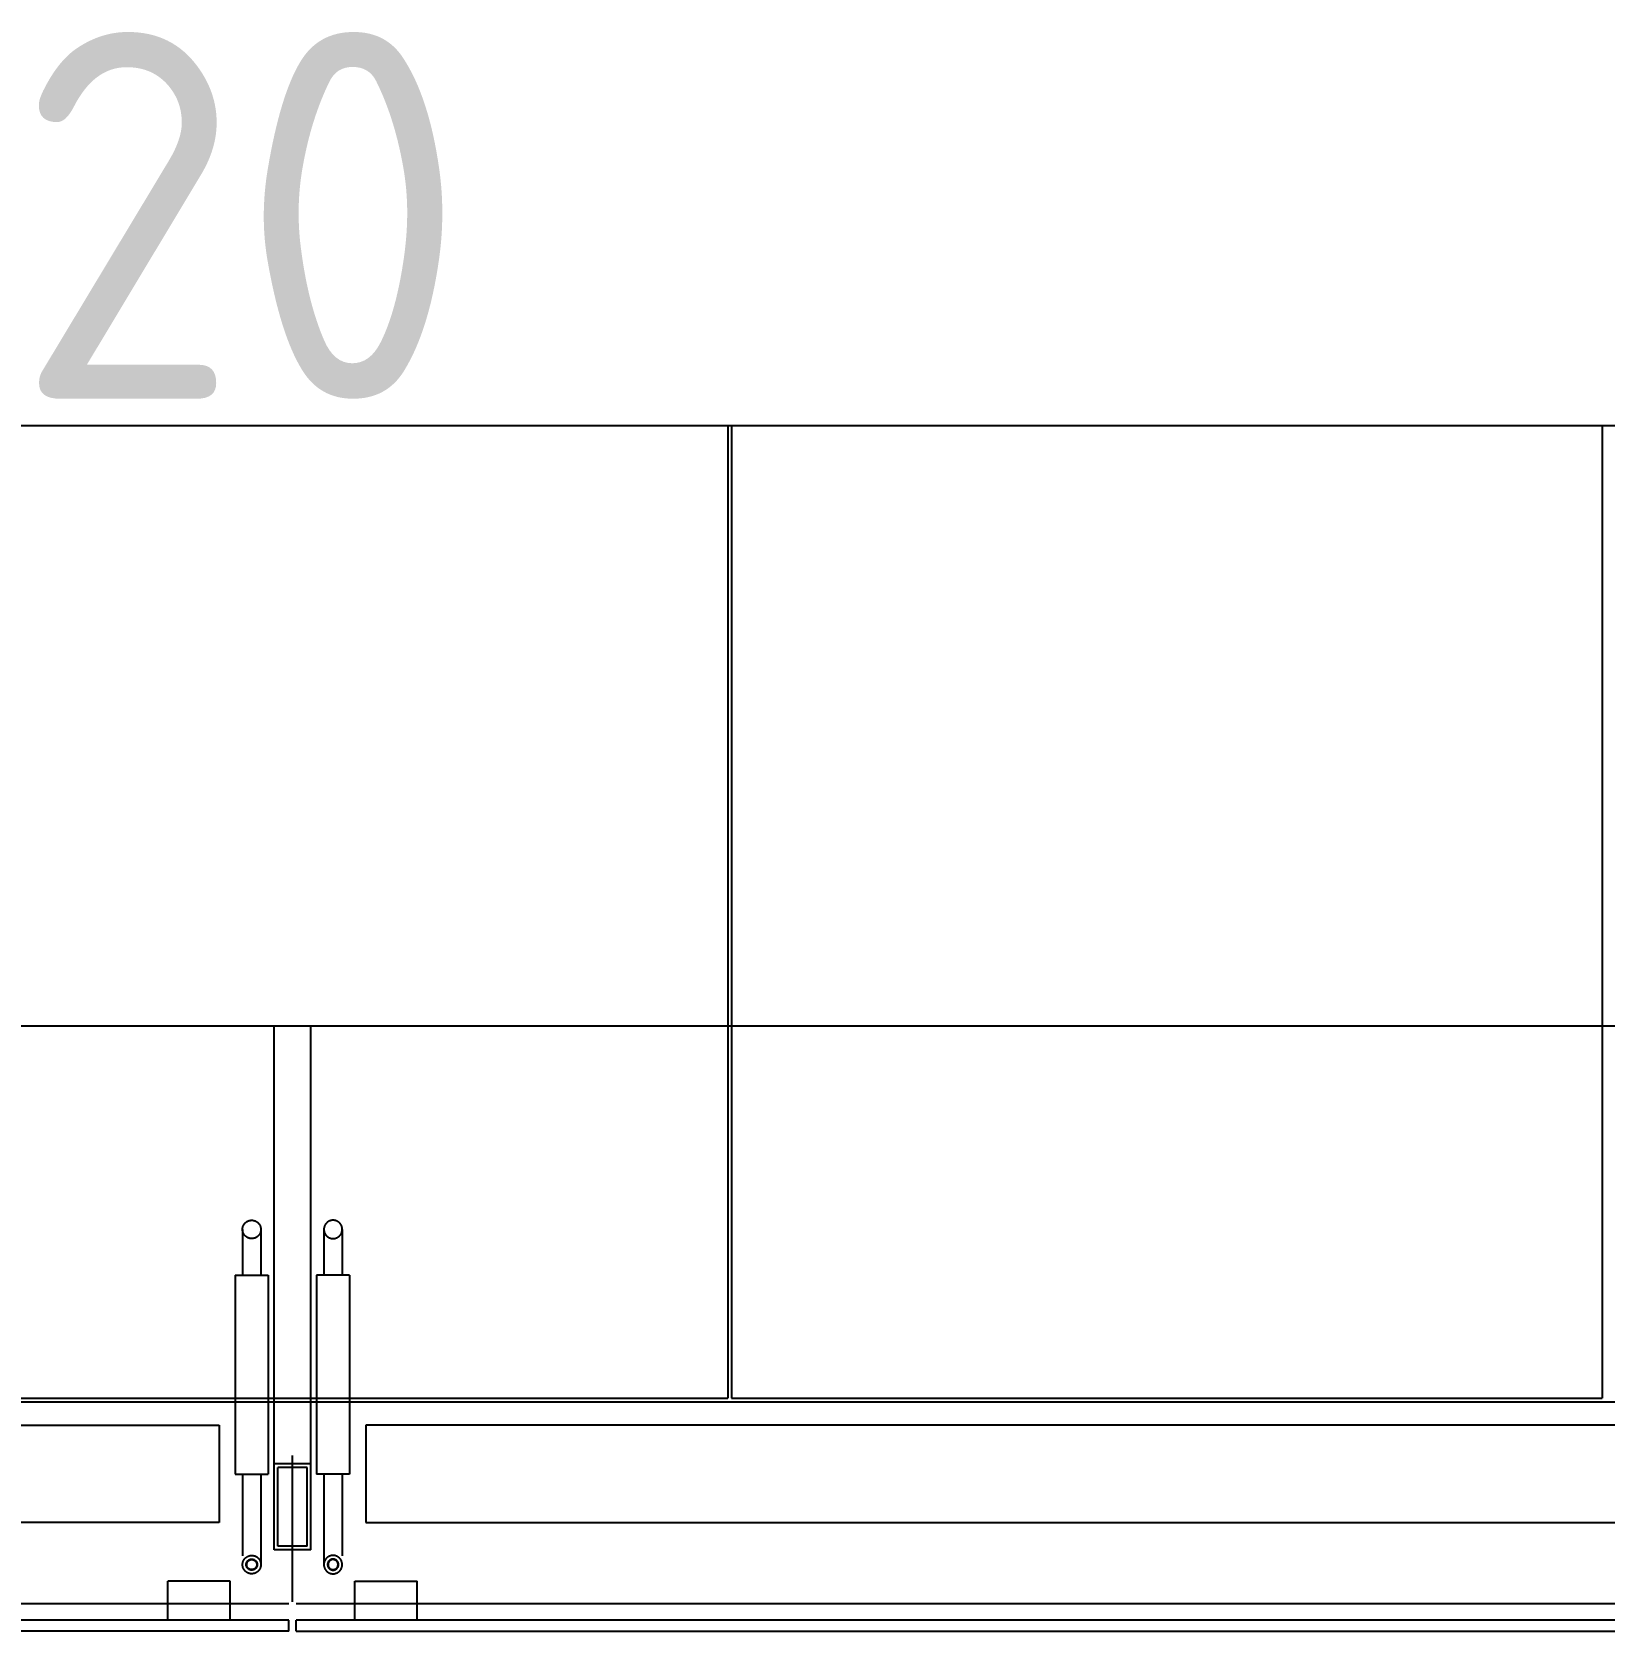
# Model space of a CAD drawing. Header units: millimetres. Extents: x 8265 to 78888, y 1905 to 34251.
# Drawn here: x 35363.3 to 35449, y 20105 to 20192.2 of the extents above; entities that cross this region are included whole.
import ezdxf

# ---------------------------------------------------------------- set-up
doc = ezdxf.new("R2010")
doc.units = ezdxf.units.MM
doc.layers.add('468_ARREDO_BAR_001-AM_0', color=73, linetype='Continuous')
doc.layers.add('468_BAR_001-AM_0', color=73, linetype='Continuous', lineweight=0)
doc.styles.get("Standard").update_dxf_attribs({"font": 'isocp.shx'})

# ---------------------------------------------------------------- blocks, each defined once
blk = doc.blocks.new('vetrina bar')
for p, q in [((-7828.293, -2147.936, 0), (-7953.093, -2147.936, 0)), ((-7953.093, -2148.536, 0), (-7828.293, -2148.536, 0)), ((-7834.893, -2148.536, 0), (-7834.893, -2150.652, 0)), ((-7831.494, -2148.536, 0), (-7831.494, -2150.652, 0)), ((-7828.293, -2147.936, 0), (-7828.293, -2148.536, 0)), ((-7827.893, -2147.936, 0), (-7703.093, -2147.936, 0)), ((-7827.893, -2147.936, 0), (-7827.893, -2148.536, 0)), ((-7827.893, -2148.536, 0), (-7703.093, -2148.536, 0)), ((-7824.693, -2148.536, 0), (-7824.693, -2150.652, 0)), ((-7821.294, -2148.536, 0), (-7821.294, -2150.652, 0)), ((-7828.293, -2149.436, 0), (-7953.093, -2149.436, 0)), ((-7703.093, -2149.436, 0), (-7827.893, -2149.436, 0)), ((-7828.093, -2149.536, 0), (-7828.093, -2157.504, 0)), ((-7831.494, -2150.652, 0), (-7834.893, -2150.652, 0)), ((-7824.693, -2150.652, 0), (-7821.294, -2150.652, 0)), ((-7829.093, -2152.356, 0), (-7827.093, -2152.356, 0)), ((-7829.093, -2152.356, 0), (-7829.093, -2157.056, 0)), ((-7828.893, -2152.556, 0), (-7827.293, -2152.556, 0)), ((-7828.893, -2152.556, 0), (-7828.893, -2156.856, 0)), ((-7827.293, -2152.556, 0), (-7827.293, -2156.856, 0)), ((-7827.093, -2152.356, 0), (-7827.093, -2157.056, 0)), ((-7832.093, -2153.856, 0), (-7943.093, -2153.856, 0)), ((-7832.093, -2159.156, 0), (-7832.093, -2153.856, 0)), ((-7824.093, -2159.156, 0), (-7824.093, -2153.856, 0)), ((-7824.093, -2153.856, 0), (-7713.093, -2153.856, 0)), ((-7829.093, -2157.056, 0), (-7827.093, -2157.056, 0)), ((-7829.093, -2157.056, 0), (-7829.093, -2180.936, 0)), ((-7828.893, -2156.856, 0), (-7827.293, -2156.856, 0)), ((-7827.093, -2157.056, 0), (-7827.093, -2180.936, 0)), ((-7943.093, -2159.156, 0), (-7832.093, -2159.156, 0)), ((-7713.093, -2159.156, 0), (-7824.093, -2159.156, 0)), ((-7703.093, -2160.436, 0), (-7953.093, -2160.436, 0)), ((-7899.54, -2213.666, 0), (-7899.54, -2160.636, 0)), ((-7852.04, -2160.636, 0), (-7899.54, -2160.636, 0)), ((-7852.04, -2213.666, 0), (-7852.04, -2160.636, 0)), ((-7851.843, -2213.666, 0), (-7851.843, -2160.636, 0)), ((-7804.343, -2160.636, 0), (-7851.843, -2160.636, 0)), ((-7703.093, -2180.936, 0), (-7953.093, -2180.936, 0)), ((-7951.193, -2213.666, 0), (-7704.993, -2213.666, 0))]:
    blk.add_line(p, q)
for points in [[(-7830.811, -2151.558), (-7830.811, -2151.575), (-7830.81, -2151.593), (-7830.809, -2151.61), (-7830.806, -2151.627), (-7830.804, -2151.644), (-7830.8, -2151.661), (-7830.797, -2151.678), (-7830.792, -2151.695), (-7830.787, -2151.712), (-7830.781, -2151.728), (-7830.775, -2151.744), (-7830.769, -2151.76), (-7830.761, -2151.776), (-7830.753, -2151.792), (-7830.745, -2151.807), (-7830.736, -2151.822), (-7830.727, -2151.836), (-7830.717, -2151.85), (-7830.706, -2151.864), (-7830.696, -2151.878), (-7830.684, -2151.891), (-7830.672, -2151.904), (-7830.66, -2151.916), (-7830.648, -2151.928), (-7830.635, -2151.939), (-7830.621, -2151.95), (-7830.607, -2151.961), (-7830.593, -2151.971), (-7830.579, -2151.981), (-7830.564, -2151.99), (-7830.549, -2151.998), (-7830.533, -2152.006), (-7830.518, -2152.013), (-7830.502, -2152.02), (-7830.485, -2152.027), (-7830.469, -2152.032), (-7830.453, -2152.038), (-7830.436, -2152.042), (-7830.419, -2152.046), (-7830.402, -2152.05), (-7830.385, -2152.053), (-7830.368, -2152.055), (-7830.35, -2152.056), (-7830.333, -2152.057), (-7830.316, -2152.058), (-7830.298, -2152.058), (-7830.281, -2152.057), (-7830.264, -2152.056), (-7830.246, -2152.054), (-7830.229, -2152.051), (-7830.212, -2152.048), (-7830.195, -2152.044), (-7830.178, -2152.04), (-7830.162, -2152.035), (-7830.145, -2152.03), (-7830.129, -2152.024), (-7830.113, -2152.017), (-7830.097, -2152.01), (-7830.082, -2152.002), (-7830.066, -2151.994), (-7830.051, -2151.985), (-7830.037, -2151.976), (-7830.022, -2151.966), (-7830.008, -2151.956), (-7829.995, -2151.945), (-7829.981, -2151.934), (-7829.969, -2151.922), (-7829.956, -2151.91), (-7829.944, -2151.897), (-7829.933, -2151.885), (-7829.922, -2151.871), (-7829.911, -2151.857), (-7829.901, -2151.843), (-7829.891, -2151.829), (-7829.882, -2151.814), (-7829.873, -2151.799), (-7829.865, -2151.784), (-7829.858, -2151.768), (-7829.851, -2151.752), (-7829.844, -2151.736), (-7829.838, -2151.72), (-7829.833, -2151.703), (-7829.828, -2151.687), (-7829.824, -2151.67), (-7829.82, -2151.653), (-7829.817, -2151.636), (-7829.815, -2151.619), (-7829.813, -2151.601), (-7829.812, -2151.584), (-7829.811, -2151.567), (-7829.811, -2151.549), (-7829.812, -2151.532), (-7829.813, -2151.515), (-7829.815, -2151.497), (-7829.817, -2151.48), (-7829.82, -2151.463), (-7829.824, -2151.446), (-7829.828, -2151.429), (-7829.833, -2151.413), (-7829.838, -2151.396), (-7829.844, -2151.38), (-7829.851, -2151.364), (-7829.858, -2151.348), (-7829.865, -2151.332), (-7829.873, -2151.317), (-7829.882, -2151.302), (-7829.891, -2151.287), (-7829.901, -2151.273), (-7829.911, -2151.258), (-7829.922, -2151.245), (-7829.933, -2151.231), (-7829.944, -2151.218), (-7829.956, -2151.206), (-7829.969, -2151.194), (-7829.981, -2151.182), (-7829.995, -2151.171), (-7830.008, -2151.16), (-7830.022, -2151.15), (-7830.037, -2151.14), (-7830.051, -2151.131), (-7830.066, -2151.122), (-7830.082, -2151.114), (-7830.097, -2151.106), (-7830.113, -2151.099), (-7830.129, -2151.092), (-7830.145, -2151.086), (-7830.162, -2151.081), (-7830.178, -2151.076), (-7830.195, -2151.072), (-7830.212, -2151.068), (-7830.229, -2151.065), (-7830.246, -2151.062), (-7830.264, -2151.06), (-7830.281, -2151.059), (-7830.298, -2151.058), (-7830.316, -2151.058), (-7830.333, -2151.058), (-7830.35, -2151.059), (-7830.368, -2151.061), (-7830.385, -2151.063), (-7830.402, -2151.066), (-7830.419, -2151.07), (-7830.436, -2151.074), (-7830.453, -2151.078), (-7830.469, -2151.084), (-7830.485, -2151.089), (-7830.502, -2151.096), (-7830.518, -2151.102), (-7830.533, -2151.11), (-7830.549, -2151.118), (-7830.564, -2151.126), (-7830.579, -2151.135), (-7830.593, -2151.145), (-7830.607, -2151.155), (-7830.621, -2151.166), (-7830.635, -2151.176), (-7830.648, -2151.188), (-7830.66, -2151.2), (-7830.672, -2151.212), (-7830.684, -2151.225), (-7830.696, -2151.238), (-7830.706, -2151.252), (-7830.717, -2151.265), (-7830.727, -2151.28), (-7830.736, -2151.294), (-7830.745, -2151.309), (-7830.753, -2151.324), (-7830.761, -2151.34), (-7830.769, -2151.356), (-7830.775, -2151.372), (-7830.781, -2151.388), (-7830.787, -2151.404), (-7830.792, -2151.421), (-7830.797, -2151.438), (-7830.8, -2151.455), (-7830.804, -2151.472), (-7830.806, -2151.489), (-7830.809, -2151.506), (-7830.81, -2151.523), (-7830.811, -2151.541)], [(-7825.375, -2151.558), (-7825.375, -2151.575), (-7825.376, -2151.593), (-7825.378, -2151.61), (-7825.38, -2151.627), (-7825.382, -2151.644), (-7825.386, -2151.661), (-7825.39, -2151.678), (-7825.394, -2151.695), (-7825.399, -2151.712), (-7825.405, -2151.728), (-7825.411, -2151.744), (-7825.418, -2151.76), (-7825.425, -2151.776), (-7825.433, -2151.792), (-7825.441, -2151.807), (-7825.45, -2151.822), (-7825.46, -2151.836), (-7825.469, -2151.85), (-7825.48, -2151.864), (-7825.491, -2151.878), (-7825.502, -2151.891), (-7825.514, -2151.904), (-7825.526, -2151.916), (-7825.539, -2151.928), (-7825.552, -2151.939), (-7825.565, -2151.95), (-7825.579, -2151.961), (-7825.593, -2151.971), (-7825.608, -2151.981), (-7825.622, -2151.99), (-7825.638, -2151.998), (-7825.653, -2152.006), (-7825.669, -2152.013), (-7825.685, -2152.02), (-7825.701, -2152.027), (-7825.717, -2152.032), (-7825.734, -2152.038), (-7825.75, -2152.042), (-7825.767, -2152.046), (-7825.784, -2152.05), (-7825.801, -2152.053), (-7825.819, -2152.055), (-7825.836, -2152.056), (-7825.853, -2152.057), (-7825.871, -2152.058), (-7825.888, -2152.058), (-7825.905, -2152.057), (-7825.923, -2152.056), (-7825.94, -2152.054), (-7825.957, -2152.051), (-7825.974, -2152.048), (-7825.991, -2152.044), (-7826.008, -2152.04), (-7826.025, -2152.035), (-7826.041, -2152.03), (-7826.057, -2152.024), (-7826.073, -2152.017), (-7826.089, -2152.01), (-7826.105, -2152.002), (-7826.12, -2151.994), (-7826.135, -2151.985), (-7826.15, -2151.976), (-7826.164, -2151.966), (-7826.178, -2151.956), (-7826.192, -2151.945), (-7826.205, -2151.934), (-7826.218, -2151.922), (-7826.23, -2151.91), (-7826.242, -2151.897), (-7826.254, -2151.885), (-7826.265, -2151.871), (-7826.275, -2151.857), (-7826.285, -2151.843), (-7826.295, -2151.829), (-7826.304, -2151.814), (-7826.313, -2151.799), (-7826.321, -2151.784), (-7826.329, -2151.768), (-7826.336, -2151.752), (-7826.342, -2151.736), (-7826.348, -2151.72), (-7826.353, -2151.703), (-7826.358, -2151.687), (-7826.362, -2151.67), (-7826.366, -2151.653), (-7826.369, -2151.636), (-7826.371, -2151.619), (-7826.373, -2151.601), (-7826.374, -2151.584), (-7826.375, -2151.567), (-7826.375, -2151.549), (-7826.374, -2151.532), (-7826.373, -2151.515), (-7826.371, -2151.497), (-7826.369, -2151.48), (-7826.366, -2151.463), (-7826.362, -2151.446), (-7826.358, -2151.429), (-7826.353, -2151.413), (-7826.348, -2151.396), (-7826.342, -2151.38), (-7826.336, -2151.364), (-7826.329, -2151.348), (-7826.321, -2151.332), (-7826.313, -2151.317), (-7826.304, -2151.302), (-7826.295, -2151.287), (-7826.285, -2151.273), (-7826.275, -2151.258), (-7826.265, -2151.245), (-7826.254, -2151.231), (-7826.242, -2151.218), (-7826.23, -2151.206), (-7826.218, -2151.194), (-7826.205, -2151.182), (-7826.192, -2151.171), (-7826.178, -2151.16), (-7826.164, -2151.15), (-7826.15, -2151.14), (-7826.135, -2151.131), (-7826.12, -2151.122), (-7826.105, -2151.114), (-7826.089, -2151.106), (-7826.073, -2151.099), (-7826.057, -2151.092), (-7826.041, -2151.086), (-7826.025, -2151.081), (-7826.008, -2151.076), (-7825.991, -2151.072), (-7825.974, -2151.068), (-7825.957, -2151.065), (-7825.94, -2151.062), (-7825.923, -2151.06), (-7825.905, -2151.059), (-7825.888, -2151.058), (-7825.871, -2151.058), (-7825.853, -2151.058), (-7825.836, -2151.059), (-7825.819, -2151.061), (-7825.801, -2151.063), (-7825.784, -2151.066), (-7825.767, -2151.07), (-7825.75, -2151.074), (-7825.734, -2151.078), (-7825.717, -2151.084), (-7825.701, -2151.089), (-7825.685, -2151.096), (-7825.669, -2151.102), (-7825.653, -2151.11), (-7825.638, -2151.118), (-7825.622, -2151.126), (-7825.608, -2151.135), (-7825.593, -2151.145), (-7825.579, -2151.155), (-7825.565, -2151.166), (-7825.552, -2151.176), (-7825.539, -2151.188), (-7825.526, -2151.2), (-7825.514, -2151.212), (-7825.502, -2151.225), (-7825.491, -2151.238), (-7825.48, -2151.252), (-7825.469, -2151.265), (-7825.46, -2151.28), (-7825.45, -2151.294), (-7825.441, -2151.309), (-7825.433, -2151.324), (-7825.425, -2151.34), (-7825.418, -2151.356), (-7825.411, -2151.372), (-7825.405, -2151.388), (-7825.399, -2151.404), (-7825.394, -2151.421), (-7825.39, -2151.438), (-7825.386, -2151.455), (-7825.382, -2151.472), (-7825.38, -2151.489), (-7825.378, -2151.506), (-7825.376, -2151.523), (-7825.375, -2151.541)], [(-7830.611, -2151.558), (-7830.611, -2151.568), (-7830.611, -2151.579), (-7830.61, -2151.589), (-7830.608, -2151.599), (-7830.607, -2151.61), (-7830.605, -2151.62), (-7830.602, -2151.63), (-7830.6, -2151.64), (-7830.597, -2151.65), (-7830.593, -2151.66), (-7830.59, -2151.67), (-7830.586, -2151.679), (-7830.581, -2151.689), (-7830.577, -2151.698), (-7830.572, -2151.707), (-7830.566, -2151.716), (-7830.561, -2151.725), (-7830.555, -2151.733), (-7830.548, -2151.742), (-7830.542, -2151.75), (-7830.535, -2151.758), (-7830.528, -2151.765), (-7830.521, -2151.773), (-7830.513, -2151.78), (-7830.505, -2151.787), (-7830.497, -2151.793), (-7830.489, -2151.8), (-7830.48, -2151.806), (-7830.472, -2151.811), (-7830.463, -2151.817), (-7830.454, -2151.822), (-7830.444, -2151.827), (-7830.435, -2151.831), (-7830.426, -2151.835), (-7830.416, -2151.839), (-7830.406, -2151.843), (-7830.396, -2151.846), (-7830.386, -2151.849), (-7830.376, -2151.851), (-7830.366, -2151.853), (-7830.355, -2151.855), (-7830.345, -2151.856), (-7830.335, -2151.857), (-7830.324, -2151.858), (-7830.314, -2151.858), (-7830.303, -2151.858), (-7830.293, -2151.857), (-7830.283, -2151.857), (-7830.272, -2151.855), (-7830.262, -2151.854), (-7830.252, -2151.852), (-7830.242, -2151.85), (-7830.232, -2151.847), (-7830.222, -2151.844), (-7830.212, -2151.841), (-7830.202, -2151.837), (-7830.192, -2151.833), (-7830.183, -2151.829), (-7830.173, -2151.824), (-7830.164, -2151.819), (-7830.155, -2151.814), (-7830.147, -2151.809), (-7830.138, -2151.803), (-7830.13, -2151.797), (-7830.121, -2151.79), (-7830.113, -2151.783), (-7830.106, -2151.776), (-7830.098, -2151.769), (-7830.091, -2151.762), (-7830.084, -2151.754), (-7830.077, -2151.746), (-7830.071, -2151.738), (-7830.065, -2151.729), (-7830.059, -2151.721), (-7830.054, -2151.712), (-7830.049, -2151.703), (-7830.044, -2151.693), (-7830.039, -2151.684), (-7830.035, -2151.675), (-7830.031, -2151.665), (-7830.027, -2151.655), (-7830.024, -2151.645), (-7830.021, -2151.635), (-7830.019, -2151.625), (-7830.017, -2151.615), (-7830.015, -2151.605), (-7830.014, -2151.594), (-7830.012, -2151.584), (-7830.012, -2151.574), (-7830.011, -2151.563), (-7830.011, -2151.553), (-7830.012, -2151.542), (-7830.012, -2151.532), (-7830.014, -2151.522), (-7830.015, -2151.511), (-7830.017, -2151.501), (-7830.019, -2151.491), (-7830.021, -2151.481), (-7830.024, -2151.471), (-7830.027, -2151.461), (-7830.031, -2151.451), (-7830.035, -2151.441), (-7830.039, -2151.432), (-7830.044, -2151.422), (-7830.049, -2151.413), (-7830.054, -2151.404), (-7830.059, -2151.395), (-7830.065, -2151.387), (-7830.071, -2151.378), (-7830.077, -2151.37), (-7830.084, -2151.362), (-7830.091, -2151.354), (-7830.098, -2151.347), (-7830.106, -2151.339), (-7830.113, -2151.332), (-7830.121, -2151.326), (-7830.13, -2151.319), (-7830.138, -2151.313), (-7830.147, -2151.307), (-7830.155, -2151.302), (-7830.164, -2151.296), (-7830.173, -2151.291), (-7830.183, -2151.287), (-7830.192, -2151.283), (-7830.202, -2151.279), (-7830.212, -2151.275), (-7830.222, -2151.272), (-7830.232, -2151.269), (-7830.242, -2151.266), (-7830.252, -2151.264), (-7830.262, -2151.262), (-7830.272, -2151.261), (-7830.283, -2151.259), (-7830.293, -2151.259), (-7830.303, -2151.258), (-7830.314, -2151.258), (-7830.324, -2151.258), (-7830.335, -2151.259), (-7830.345, -2151.26), (-7830.355, -2151.261), (-7830.366, -2151.263), (-7830.376, -2151.265), (-7830.386, -2151.267), (-7830.396, -2151.27), (-7830.406, -2151.273), (-7830.416, -2151.277), (-7830.426, -2151.281), (-7830.435, -2151.285), (-7830.444, -2151.289), (-7830.454, -2151.294), (-7830.463, -2151.299), (-7830.472, -2151.304), (-7830.48, -2151.31), (-7830.489, -2151.316), (-7830.497, -2151.322), (-7830.505, -2151.329), (-7830.513, -2151.336), (-7830.521, -2151.343), (-7830.528, -2151.35), (-7830.535, -2151.358), (-7830.542, -2151.366), (-7830.548, -2151.374), (-7830.555, -2151.382), (-7830.561, -2151.391), (-7830.566, -2151.4), (-7830.572, -2151.409), (-7830.577, -2151.418), (-7830.581, -2151.427), (-7830.586, -2151.437), (-7830.59, -2151.446), (-7830.593, -2151.456), (-7830.597, -2151.466), (-7830.6, -2151.476), (-7830.602, -2151.486), (-7830.605, -2151.496), (-7830.607, -2151.506), (-7830.608, -2151.516), (-7830.61, -2151.527), (-7830.611, -2151.537), (-7830.611, -2151.548)], [(-7830.586, -2151.558), (-7830.586, -2151.568), (-7830.586, -2151.577), (-7830.585, -2151.587), (-7830.584, -2151.596), (-7830.582, -2151.605), (-7830.58, -2151.615), (-7830.578, -2151.624), (-7830.576, -2151.633), (-7830.573, -2151.642), (-7830.57, -2151.652), (-7830.566, -2151.66), (-7830.563, -2151.669), (-7830.559, -2151.678), (-7830.554, -2151.686), (-7830.55, -2151.695), (-7830.545, -2151.703), (-7830.54, -2151.711), (-7830.534, -2151.719), (-7830.529, -2151.726), (-7830.523, -2151.734), (-7830.516, -2151.741), (-7830.51, -2151.748), (-7830.503, -2151.755), (-7830.496, -2151.761), (-7830.489, -2151.768), (-7830.482, -2151.774), (-7830.474, -2151.78), (-7830.466, -2151.785), (-7830.458, -2151.79), (-7830.45, -2151.795), (-7830.442, -2151.8), (-7830.433, -2151.804), (-7830.425, -2151.808), (-7830.416, -2151.812), (-7830.407, -2151.816), (-7830.398, -2151.819), (-7830.389, -2151.822), (-7830.38, -2151.824), (-7830.37, -2151.827), (-7830.361, -2151.828), (-7830.352, -2151.83), (-7830.342, -2151.831), (-7830.333, -2151.832), (-7830.323, -2151.833), (-7830.314, -2151.833), (-7830.304, -2151.833), (-7830.295, -2151.832), (-7830.285, -2151.832), (-7830.276, -2151.831), (-7830.266, -2151.829), (-7830.257, -2151.828), (-7830.247, -2151.825), (-7830.238, -2151.823), (-7830.229, -2151.82), (-7830.22, -2151.817), (-7830.211, -2151.814), (-7830.202, -2151.81), (-7830.194, -2151.806), (-7830.185, -2151.802), (-7830.177, -2151.798), (-7830.168, -2151.793), (-7830.16, -2151.788), (-7830.152, -2151.782), (-7830.145, -2151.777), (-7830.137, -2151.771), (-7830.13, -2151.765), (-7830.123, -2151.758), (-7830.116, -2151.752), (-7830.109, -2151.745), (-7830.103, -2151.738), (-7830.097, -2151.73), (-7830.091, -2151.723), (-7830.086, -2151.715), (-7830.08, -2151.707), (-7830.075, -2151.699), (-7830.07, -2151.691), (-7830.066, -2151.682), (-7830.062, -2151.674), (-7830.058, -2151.665), (-7830.054, -2151.656), (-7830.051, -2151.647), (-7830.048, -2151.638), (-7830.046, -2151.629), (-7830.043, -2151.619), (-7830.041, -2151.61), (-7830.04, -2151.601), (-7830.038, -2151.591), (-7830.037, -2151.582), (-7830.037, -2151.572), (-7830.036, -2151.563), (-7830.036, -2151.553), (-7830.037, -2151.544), (-7830.037, -2151.534), (-7830.038, -2151.525), (-7830.04, -2151.515), (-7830.041, -2151.506), (-7830.043, -2151.496), (-7830.046, -2151.487), (-7830.048, -2151.478), (-7830.051, -2151.469), (-7830.054, -2151.46), (-7830.058, -2151.451), (-7830.062, -2151.442), (-7830.066, -2151.434), (-7830.07, -2151.425), (-7830.075, -2151.417), (-7830.08, -2151.409), (-7830.086, -2151.401), (-7830.091, -2151.393), (-7830.097, -2151.386), (-7830.103, -2151.378), (-7830.109, -2151.371), (-7830.116, -2151.364), (-7830.123, -2151.358), (-7830.13, -2151.351), (-7830.137, -2151.345), (-7830.145, -2151.339), (-7830.152, -2151.334), (-7830.16, -2151.328), (-7830.168, -2151.323), (-7830.177, -2151.318), (-7830.185, -2151.314), (-7830.194, -2151.309), (-7830.202, -2151.306), (-7830.211, -2151.302), (-7830.22, -2151.299), (-7830.229, -2151.296), (-7830.238, -2151.293), (-7830.247, -2151.29), (-7830.257, -2151.288), (-7830.266, -2151.287), (-7830.276, -2151.285), (-7830.285, -2151.284), (-7830.295, -2151.283), (-7830.304, -2151.283), (-7830.314, -2151.283), (-7830.323, -2151.283), (-7830.333, -2151.284), (-7830.342, -2151.285), (-7830.352, -2151.286), (-7830.361, -2151.288), (-7830.37, -2151.289), (-7830.38, -2151.292), (-7830.389, -2151.294), (-7830.398, -2151.297), (-7830.407, -2151.3), (-7830.416, -2151.304), (-7830.425, -2151.307), (-7830.433, -2151.312), (-7830.442, -2151.316), (-7830.45, -2151.321), (-7830.458, -2151.326), (-7830.466, -2151.331), (-7830.474, -2151.336), (-7830.482, -2151.342), (-7830.489, -2151.348), (-7830.496, -2151.354), (-7830.503, -2151.361), (-7830.51, -2151.368), (-7830.516, -2151.375), (-7830.523, -2151.382), (-7830.529, -2151.389), (-7830.534, -2151.397), (-7830.54, -2151.405), (-7830.545, -2151.413), (-7830.55, -2151.421), (-7830.554, -2151.43), (-7830.559, -2151.438), (-7830.563, -2151.447), (-7830.566, -2151.455), (-7830.57, -2151.464), (-7830.573, -2151.473), (-7830.576, -2151.483), (-7830.578, -2151.492), (-7830.58, -2151.501), (-7830.582, -2151.51), (-7830.584, -2151.52), (-7830.585, -2151.529), (-7830.586, -2151.539), (-7830.586, -2151.548)], [(-7825.575, -2151.558), (-7825.575, -2151.568), (-7825.576, -2151.579), (-7825.577, -2151.589), (-7825.578, -2151.599), (-7825.579, -2151.61), (-7825.581, -2151.62), (-7825.584, -2151.63), (-7825.586, -2151.64), (-7825.589, -2151.65), (-7825.593, -2151.66), (-7825.597, -2151.67), (-7825.601, -2151.679), (-7825.605, -2151.689), (-7825.61, -2151.698), (-7825.615, -2151.707), (-7825.62, -2151.716), (-7825.626, -2151.725), (-7825.632, -2151.733), (-7825.638, -2151.742), (-7825.644, -2151.75), (-7825.651, -2151.758), (-7825.658, -2151.765), (-7825.666, -2151.773), (-7825.673, -2151.78), (-7825.681, -2151.787), (-7825.689, -2151.793), (-7825.697, -2151.8), (-7825.706, -2151.806), (-7825.715, -2151.811), (-7825.723, -2151.817), (-7825.733, -2151.822), (-7825.742, -2151.827), (-7825.751, -2151.831), (-7825.761, -2151.835), (-7825.77, -2151.839), (-7825.78, -2151.843), (-7825.79, -2151.846), (-7825.8, -2151.849), (-7825.81, -2151.851), (-7825.821, -2151.853), (-7825.831, -2151.855), (-7825.841, -2151.856), (-7825.852, -2151.857), (-7825.862, -2151.858), (-7825.872, -2151.858), (-7825.883, -2151.858), (-7825.893, -2151.857), (-7825.904, -2151.857), (-7825.914, -2151.855), (-7825.924, -2151.854), (-7825.934, -2151.852), (-7825.945, -2151.85), (-7825.955, -2151.847), (-7825.965, -2151.844), (-7825.975, -2151.841), (-7825.984, -2151.837), (-7825.994, -2151.833), (-7826.003, -2151.829), (-7826.013, -2151.824), (-7826.022, -2151.819), (-7826.031, -2151.814), (-7826.04, -2151.809), (-7826.048, -2151.803), (-7826.057, -2151.797), (-7826.065, -2151.79), (-7826.073, -2151.783), (-7826.081, -2151.776), (-7826.088, -2151.769), (-7826.095, -2151.762), (-7826.102, -2151.754), (-7826.109, -2151.746), (-7826.115, -2151.738), (-7826.121, -2151.729), (-7826.127, -2151.721), (-7826.133, -2151.712), (-7826.138, -2151.703), (-7826.143, -2151.693), (-7826.147, -2151.684), (-7826.151, -2151.675), (-7826.155, -2151.665), (-7826.159, -2151.655), (-7826.162, -2151.645), (-7826.165, -2151.635), (-7826.167, -2151.625), (-7826.17, -2151.615), (-7826.171, -2151.605), (-7826.173, -2151.594), (-7826.174, -2151.584), (-7826.175, -2151.574), (-7826.175, -2151.563), (-7826.175, -2151.553), (-7826.175, -2151.542), (-7826.174, -2151.532), (-7826.173, -2151.522), (-7826.171, -2151.511), (-7826.17, -2151.501), (-7826.167, -2151.491), (-7826.165, -2151.481), (-7826.162, -2151.471), (-7826.159, -2151.461), (-7826.155, -2151.451), (-7826.151, -2151.441), (-7826.147, -2151.432), (-7826.143, -2151.422), (-7826.138, -2151.413), (-7826.133, -2151.404), (-7826.127, -2151.395), (-7826.121, -2151.387), (-7826.115, -2151.378), (-7826.109, -2151.37), (-7826.102, -2151.362), (-7826.095, -2151.354), (-7826.088, -2151.347), (-7826.081, -2151.339), (-7826.073, -2151.332), (-7826.065, -2151.326), (-7826.057, -2151.319), (-7826.048, -2151.313), (-7826.04, -2151.307), (-7826.031, -2151.302), (-7826.022, -2151.296), (-7826.013, -2151.291), (-7826.003, -2151.287), (-7825.994, -2151.283), (-7825.984, -2151.279), (-7825.975, -2151.275), (-7825.965, -2151.272), (-7825.955, -2151.269), (-7825.945, -2151.266), (-7825.934, -2151.264), (-7825.924, -2151.262), (-7825.914, -2151.261), (-7825.904, -2151.259), (-7825.893, -2151.259), (-7825.883, -2151.258), (-7825.872, -2151.258), (-7825.862, -2151.258), (-7825.852, -2151.259), (-7825.841, -2151.26), (-7825.831, -2151.261), (-7825.821, -2151.263), (-7825.81, -2151.265), (-7825.8, -2151.267), (-7825.79, -2151.27), (-7825.78, -2151.273), (-7825.77, -2151.277), (-7825.761, -2151.281), (-7825.751, -2151.285), (-7825.742, -2151.289), (-7825.733, -2151.294), (-7825.723, -2151.299), (-7825.715, -2151.304), (-7825.706, -2151.31), (-7825.697, -2151.316), (-7825.689, -2151.322), (-7825.681, -2151.329), (-7825.673, -2151.336), (-7825.666, -2151.343), (-7825.658, -2151.35), (-7825.651, -2151.358), (-7825.644, -2151.366), (-7825.638, -2151.374), (-7825.632, -2151.382), (-7825.626, -2151.391), (-7825.62, -2151.4), (-7825.615, -2151.409), (-7825.61, -2151.418), (-7825.605, -2151.427), (-7825.601, -2151.437), (-7825.597, -2151.446), (-7825.593, -2151.456), (-7825.589, -2151.466), (-7825.586, -2151.476), (-7825.584, -2151.486), (-7825.581, -2151.496), (-7825.579, -2151.506), (-7825.578, -2151.516), (-7825.577, -2151.527), (-7825.576, -2151.537), (-7825.575, -2151.548)], [(-7825.6, -2151.558), (-7825.6, -2151.568), (-7825.601, -2151.577), (-7825.601, -2151.587), (-7825.603, -2151.596), (-7825.604, -2151.605), (-7825.606, -2151.615), (-7825.608, -2151.624), (-7825.61, -2151.633), (-7825.613, -2151.642), (-7825.616, -2151.652), (-7825.62, -2151.66), (-7825.623, -2151.669), (-7825.627, -2151.678), (-7825.632, -2151.686), (-7825.636, -2151.695), (-7825.641, -2151.703), (-7825.646, -2151.711), (-7825.652, -2151.719), (-7825.658, -2151.726), (-7825.664, -2151.734), (-7825.67, -2151.741), (-7825.676, -2151.748), (-7825.683, -2151.755), (-7825.69, -2151.761), (-7825.697, -2151.768), (-7825.705, -2151.774), (-7825.712, -2151.78), (-7825.72, -2151.785), (-7825.728, -2151.79), (-7825.736, -2151.795), (-7825.744, -2151.8), (-7825.753, -2151.804), (-7825.762, -2151.808), (-7825.77, -2151.812), (-7825.779, -2151.816), (-7825.788, -2151.819), (-7825.797, -2151.822), (-7825.806, -2151.824), (-7825.816, -2151.827), (-7825.825, -2151.828), (-7825.835, -2151.83), (-7825.844, -2151.831), (-7825.853, -2151.832), (-7825.863, -2151.833), (-7825.873, -2151.833), (-7825.882, -2151.833), (-7825.892, -2151.832), (-7825.901, -2151.832), (-7825.911, -2151.831), (-7825.92, -2151.829), (-7825.929, -2151.828), (-7825.939, -2151.825), (-7825.948, -2151.823), (-7825.957, -2151.82), (-7825.966, -2151.817), (-7825.975, -2151.814), (-7825.984, -2151.81), (-7825.993, -2151.806), (-7826.001, -2151.802), (-7826.01, -2151.798), (-7826.018, -2151.793), (-7826.026, -2151.788), (-7826.034, -2151.782), (-7826.042, -2151.777), (-7826.049, -2151.771), (-7826.056, -2151.765), (-7826.063, -2151.758), (-7826.07, -2151.752), (-7826.077, -2151.745), (-7826.083, -2151.738), (-7826.089, -2151.73), (-7826.095, -2151.723), (-7826.101, -2151.715), (-7826.106, -2151.707), (-7826.111, -2151.699), (-7826.116, -2151.691), (-7826.12, -2151.682), (-7826.124, -2151.674), (-7826.128, -2151.665), (-7826.132, -2151.656), (-7826.135, -2151.647), (-7826.138, -2151.638), (-7826.141, -2151.629), (-7826.143, -2151.619), (-7826.145, -2151.61), (-7826.147, -2151.601), (-7826.148, -2151.591), (-7826.149, -2151.582), (-7826.15, -2151.572), (-7826.15, -2151.563), (-7826.15, -2151.553), (-7826.15, -2151.544), (-7826.149, -2151.534), (-7826.148, -2151.525), (-7826.147, -2151.515), (-7826.145, -2151.506), (-7826.143, -2151.496), (-7826.141, -2151.487), (-7826.138, -2151.478), (-7826.135, -2151.469), (-7826.132, -2151.46), (-7826.128, -2151.451), (-7826.124, -2151.442), (-7826.12, -2151.434), (-7826.116, -2151.425), (-7826.111, -2151.417), (-7826.106, -2151.409), (-7826.101, -2151.401), (-7826.095, -2151.393), (-7826.089, -2151.386), (-7826.083, -2151.378), (-7826.077, -2151.371), (-7826.07, -2151.364), (-7826.063, -2151.358), (-7826.056, -2151.351), (-7826.049, -2151.345), (-7826.042, -2151.339), (-7826.034, -2151.334), (-7826.026, -2151.328), (-7826.018, -2151.323), (-7826.01, -2151.318), (-7826.001, -2151.314), (-7825.993, -2151.309), (-7825.984, -2151.306), (-7825.975, -2151.302), (-7825.966, -2151.299), (-7825.957, -2151.296), (-7825.948, -2151.293), (-7825.939, -2151.29), (-7825.929, -2151.288), (-7825.92, -2151.287), (-7825.911, -2151.285), (-7825.901, -2151.284), (-7825.892, -2151.283), (-7825.882, -2151.283), (-7825.873, -2151.283), (-7825.863, -2151.283), (-7825.853, -2151.284), (-7825.844, -2151.285), (-7825.835, -2151.286), (-7825.825, -2151.288), (-7825.816, -2151.289), (-7825.806, -2151.292), (-7825.797, -2151.294), (-7825.788, -2151.297), (-7825.779, -2151.3), (-7825.77, -2151.304), (-7825.762, -2151.307), (-7825.753, -2151.312), (-7825.744, -2151.316), (-7825.736, -2151.321), (-7825.728, -2151.326), (-7825.72, -2151.331), (-7825.712, -2151.336), (-7825.705, -2151.342), (-7825.697, -2151.348), (-7825.69, -2151.354), (-7825.683, -2151.361), (-7825.676, -2151.368), (-7825.67, -2151.375), (-7825.664, -2151.382), (-7825.658, -2151.389), (-7825.652, -2151.397), (-7825.646, -2151.405), (-7825.641, -2151.413), (-7825.636, -2151.421), (-7825.632, -2151.43), (-7825.627, -2151.438), (-7825.623, -2151.447), (-7825.62, -2151.455), (-7825.616, -2151.464), (-7825.613, -2151.473), (-7825.61, -2151.483), (-7825.608, -2151.492), (-7825.606, -2151.501), (-7825.604, -2151.51), (-7825.603, -2151.52), (-7825.601, -2151.529), (-7825.601, -2151.539), (-7825.6, -2151.548)], [(-7830.813, -2169.837), (-7830.812, -2169.855), (-7830.812, -2169.872), (-7830.81, -2169.889), (-7830.808, -2169.906), (-7830.805, -2169.924), (-7830.802, -2169.941), (-7830.798, -2169.958), (-7830.794, -2169.974), (-7830.789, -2169.991), (-7830.783, -2170.007), (-7830.777, -2170.024), (-7830.77, -2170.04), (-7830.763, -2170.055), (-7830.755, -2170.071), (-7830.746, -2170.086), (-7830.738, -2170.101), (-7830.728, -2170.116), (-7830.718, -2170.13), (-7830.708, -2170.144), (-7830.697, -2170.157), (-7830.686, -2170.17), (-7830.674, -2170.183), (-7830.662, -2170.195), (-7830.649, -2170.207), (-7830.636, -2170.219), (-7830.623, -2170.23), (-7830.609, -2170.24), (-7830.595, -2170.25), (-7830.58, -2170.26), (-7830.565, -2170.269), (-7830.55, -2170.277), (-7830.535, -2170.285), (-7830.519, -2170.293), (-7830.503, -2170.3), (-7830.487, -2170.306), (-7830.471, -2170.312), (-7830.454, -2170.317), (-7830.437, -2170.322), (-7830.42, -2170.326), (-7830.403, -2170.329), (-7830.386, -2170.332), (-7830.369, -2170.334), (-7830.352, -2170.336), (-7830.334, -2170.337), (-7830.317, -2170.337), (-7830.3, -2170.337), (-7830.282, -2170.336), (-7830.265, -2170.335), (-7830.248, -2170.333), (-7830.231, -2170.331), (-7830.214, -2170.327), (-7830.197, -2170.324), (-7830.18, -2170.319), (-7830.163, -2170.314), (-7830.147, -2170.309), (-7830.13, -2170.303), (-7830.114, -2170.296), (-7830.099, -2170.289), (-7830.083, -2170.281), (-7830.068, -2170.273), (-7830.053, -2170.264), (-7830.038, -2170.255), (-7830.024, -2170.245), (-7830.01, -2170.235), (-7829.996, -2170.224), (-7829.983, -2170.213), (-7829.97, -2170.201), (-7829.958, -2170.189), (-7829.946, -2170.177), (-7829.934, -2170.164), (-7829.923, -2170.15), (-7829.912, -2170.137), (-7829.902, -2170.123), (-7829.893, -2170.108), (-7829.883, -2170.094), (-7829.875, -2170.078), (-7829.867, -2170.063), (-7829.859, -2170.048), (-7829.852, -2170.032), (-7829.846, -2170.016), (-7829.84, -2169.999), (-7829.834, -2169.983), (-7829.83, -2169.966), (-7829.825, -2169.949), (-7829.822, -2169.932), (-7829.819, -2169.915), (-7829.816, -2169.898), (-7829.815, -2169.881), (-7829.813, -2169.863), (-7829.813, -2169.846), (-7829.813, -2169.829), (-7829.813, -2169.811), (-7829.815, -2169.794), (-7829.816, -2169.777), (-7829.819, -2169.76), (-7829.822, -2169.742), (-7829.825, -2169.725), (-7829.83, -2169.709), (-7829.834, -2169.692), (-7829.84, -2169.675), (-7829.846, -2169.659), (-7829.852, -2169.643), (-7829.859, -2169.627), (-7829.867, -2169.611), (-7829.875, -2169.596), (-7829.883, -2169.581), (-7829.893, -2169.566), (-7829.902, -2169.552), (-7829.912, -2169.538), (-7829.923, -2169.524), (-7829.934, -2169.511), (-7829.946, -2169.498), (-7829.958, -2169.485), (-7829.97, -2169.473), (-7829.983, -2169.461), (-7829.996, -2169.45), (-7830.01, -2169.44), (-7830.024, -2169.429), (-7830.038, -2169.419), (-7830.053, -2169.41), (-7830.068, -2169.401), (-7830.083, -2169.393), (-7830.099, -2169.385), (-7830.114, -2169.378), (-7830.13, -2169.372), (-7830.147, -2169.366), (-7830.163, -2169.36), (-7830.18, -2169.355), (-7830.197, -2169.351), (-7830.214, -2169.347), (-7830.231, -2169.344), (-7830.248, -2169.342), (-7830.265, -2169.34), (-7830.282, -2169.338), (-7830.3, -2169.337), (-7830.317, -2169.337), (-7830.334, -2169.338), (-7830.352, -2169.339), (-7830.369, -2169.34), (-7830.386, -2169.343), (-7830.403, -2169.346), (-7830.42, -2169.349), (-7830.437, -2169.353), (-7830.454, -2169.358), (-7830.471, -2169.363), (-7830.487, -2169.369), (-7830.503, -2169.375), (-7830.519, -2169.382), (-7830.535, -2169.389), (-7830.55, -2169.397), (-7830.565, -2169.406), (-7830.58, -2169.415), (-7830.595, -2169.424), (-7830.609, -2169.434), (-7830.623, -2169.445), (-7830.636, -2169.456), (-7830.649, -2169.467), (-7830.662, -2169.479), (-7830.674, -2169.491), (-7830.686, -2169.504), (-7830.697, -2169.517), (-7830.708, -2169.531), (-7830.718, -2169.545), (-7830.728, -2169.559), (-7830.738, -2169.574), (-7830.746, -2169.589), (-7830.755, -2169.604), (-7830.763, -2169.619), (-7830.77, -2169.635), (-7830.777, -2169.651), (-7830.783, -2169.667), (-7830.789, -2169.684), (-7830.794, -2169.7), (-7830.798, -2169.717), (-7830.802, -2169.734), (-7830.805, -2169.751), (-7830.808, -2169.768), (-7830.81, -2169.785), (-7830.812, -2169.803), (-7830.812, -2169.82)], [(-7825.374, -2169.837), (-7825.374, -2169.855), (-7825.375, -2169.872), (-7825.376, -2169.889), (-7825.378, -2169.906), (-7825.381, -2169.924), (-7825.384, -2169.941), (-7825.388, -2169.958), (-7825.393, -2169.974), (-7825.398, -2169.991), (-7825.403, -2170.007), (-7825.41, -2170.024), (-7825.416, -2170.04), (-7825.424, -2170.055), (-7825.431, -2170.071), (-7825.44, -2170.086), (-7825.449, -2170.101), (-7825.458, -2170.116), (-7825.468, -2170.13), (-7825.478, -2170.144), (-7825.489, -2170.157), (-7825.501, -2170.17), (-7825.512, -2170.183), (-7825.525, -2170.195), (-7825.537, -2170.207), (-7825.55, -2170.219), (-7825.564, -2170.23), (-7825.578, -2170.24), (-7825.592, -2170.25), (-7825.606, -2170.26), (-7825.621, -2170.269), (-7825.636, -2170.277), (-7825.652, -2170.285), (-7825.667, -2170.293), (-7825.683, -2170.3), (-7825.699, -2170.306), (-7825.716, -2170.312), (-7825.732, -2170.317), (-7825.749, -2170.322), (-7825.766, -2170.326), (-7825.783, -2170.329), (-7825.8, -2170.332), (-7825.817, -2170.334), (-7825.835, -2170.336), (-7825.852, -2170.337), (-7825.869, -2170.337), (-7825.887, -2170.337), (-7825.904, -2170.336), (-7825.921, -2170.335), (-7825.938, -2170.333), (-7825.956, -2170.331), (-7825.973, -2170.327), (-7825.99, -2170.324), (-7826.006, -2170.319), (-7826.023, -2170.314), (-7826.04, -2170.309), (-7826.056, -2170.303), (-7826.072, -2170.296), (-7826.088, -2170.289), (-7826.103, -2170.281), (-7826.119, -2170.273), (-7826.133, -2170.264), (-7826.148, -2170.255), (-7826.162, -2170.245), (-7826.176, -2170.235), (-7826.19, -2170.224), (-7826.203, -2170.213), (-7826.216, -2170.201), (-7826.229, -2170.189), (-7826.241, -2170.177), (-7826.252, -2170.164), (-7826.263, -2170.15), (-7826.274, -2170.137), (-7826.284, -2170.123), (-7826.294, -2170.108), (-7826.303, -2170.094), (-7826.312, -2170.078), (-7826.32, -2170.063), (-7826.327, -2170.048), (-7826.334, -2170.032), (-7826.341, -2170.016), (-7826.347, -2169.999), (-7826.352, -2169.983), (-7826.357, -2169.966), (-7826.361, -2169.949), (-7826.364, -2169.932), (-7826.367, -2169.915), (-7826.37, -2169.898), (-7826.372, -2169.881), (-7826.373, -2169.863), (-7826.373, -2169.846), (-7826.373, -2169.829), (-7826.373, -2169.811), (-7826.372, -2169.794), (-7826.37, -2169.777), (-7826.367, -2169.76), (-7826.364, -2169.742), (-7826.361, -2169.725), (-7826.357, -2169.709), (-7826.352, -2169.692), (-7826.347, -2169.675), (-7826.341, -2169.659), (-7826.334, -2169.643), (-7826.327, -2169.627), (-7826.32, -2169.611), (-7826.312, -2169.596), (-7826.303, -2169.581), (-7826.294, -2169.566), (-7826.284, -2169.552), (-7826.274, -2169.538), (-7826.263, -2169.524), (-7826.252, -2169.511), (-7826.241, -2169.498), (-7826.229, -2169.485), (-7826.216, -2169.473), (-7826.203, -2169.461), (-7826.19, -2169.45), (-7826.176, -2169.44), (-7826.162, -2169.429), (-7826.148, -2169.419), (-7826.133, -2169.41), (-7826.119, -2169.401), (-7826.103, -2169.393), (-7826.088, -2169.385), (-7826.072, -2169.378), (-7826.056, -2169.372), (-7826.04, -2169.366), (-7826.023, -2169.36), (-7826.006, -2169.355), (-7825.99, -2169.351), (-7825.973, -2169.347), (-7825.956, -2169.344), (-7825.938, -2169.342), (-7825.921, -2169.34), (-7825.904, -2169.338), (-7825.887, -2169.337), (-7825.869, -2169.337), (-7825.852, -2169.338), (-7825.835, -2169.339), (-7825.817, -2169.34), (-7825.8, -2169.343), (-7825.783, -2169.346), (-7825.766, -2169.349), (-7825.749, -2169.353), (-7825.732, -2169.358), (-7825.716, -2169.363), (-7825.699, -2169.369), (-7825.683, -2169.375), (-7825.667, -2169.382), (-7825.652, -2169.389), (-7825.636, -2169.397), (-7825.621, -2169.406), (-7825.606, -2169.415), (-7825.592, -2169.424), (-7825.578, -2169.434), (-7825.564, -2169.445), (-7825.55, -2169.456), (-7825.537, -2169.467), (-7825.525, -2169.479), (-7825.512, -2169.491), (-7825.501, -2169.504), (-7825.489, -2169.517), (-7825.478, -2169.531), (-7825.468, -2169.545), (-7825.458, -2169.559), (-7825.449, -2169.574), (-7825.44, -2169.589), (-7825.431, -2169.604), (-7825.424, -2169.619), (-7825.416, -2169.635), (-7825.41, -2169.651), (-7825.403, -2169.667), (-7825.398, -2169.684), (-7825.393, -2169.7), (-7825.388, -2169.717), (-7825.384, -2169.734), (-7825.381, -2169.751), (-7825.378, -2169.768), (-7825.376, -2169.785), (-7825.375, -2169.803), (-7825.374, -2169.82)]]:
    blk.add_lwpolyline(points, close=True)
for points in [[(-7830.813, -2156.496), (-7830.813, -2152.042)], [(-7829.813, -2156.496), (-7829.813, -2151.512)], [(-7826.373, -2156.496), (-7826.373, -2151.512)], [(-7825.373, -2156.496), (-7825.373, -2152.042)], [(-7831.213, -2167.337), (-7831.213, -2156.496)], [(-7831.213, -2156.496), (-7829.413, -2156.496)], [(-7829.413, -2167.337), (-7829.413, -2156.496)], [(-7826.773, -2167.337), (-7826.773, -2156.496)], [(-7824.973, -2156.496), (-7826.773, -2156.496)], [(-7824.973, -2167.337), (-7824.973, -2156.496)], [(-7831.213, -2167.337), (-7829.413, -2167.337)], [(-7830.813, -2169.837), (-7830.813, -2167.337)], [(-7829.813, -2169.837), (-7829.813, -2167.337)], [(-7824.973, -2167.337), (-7826.773, -2167.337)], [(-7826.374, -2169.837), (-7826.373, -2167.337)], [(-7825.374, -2169.837), (-7825.373, -2167.337)]]:
    blk.add_lwpolyline(points)

msp = doc.modelspace()

# ---------------------------------------------------------------- block references
at = {"layer": '468_ARREDO_BAR_001-AM_0', "rotation": 180}
msp.add_blockref('vetrina bar', (27549.4, 17957.018), dxfattribs=at)

# ---------------------------------------------------------------- texts
at = {"layer": '468_BAR_001-AM_0'}
msp.add_text('20', height=20, dxfattribs=at).set_placement((35362.378, 20172.155, 2.144))

doc.saveas('drawing.dxf')
